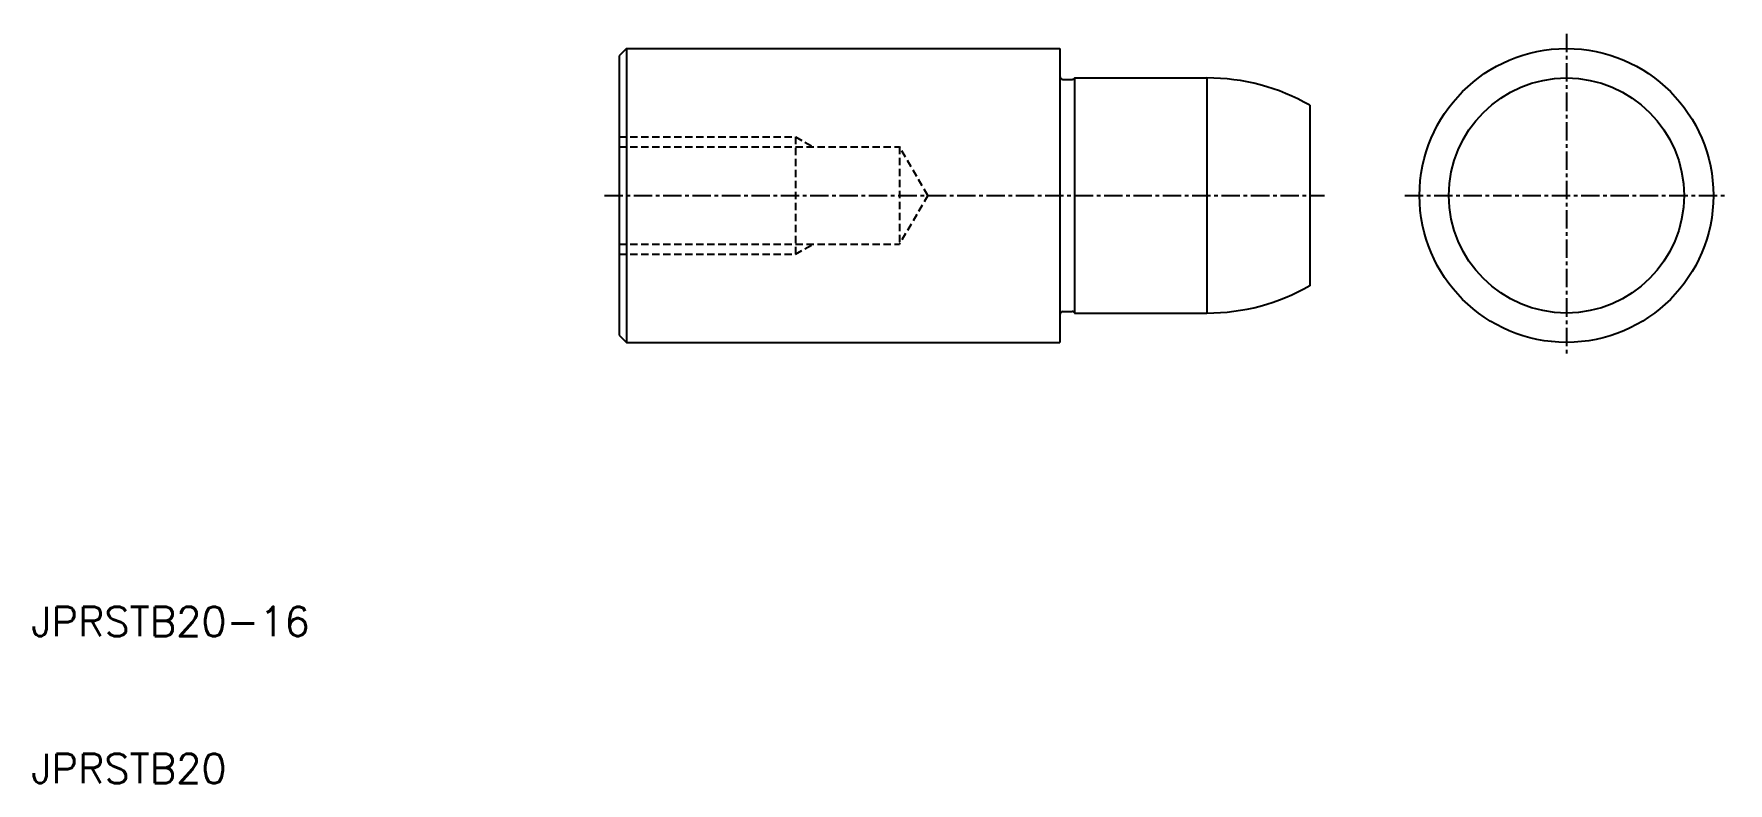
# Model space of a CAD drawing. Extents: x 10 to 125, y 10 to 61.
import ezdxf

# ---------------------------------------------------------------- set-up
doc = ezdxf.new("R2010")
doc.units = 0
doc.linetypes.add('CENTER', pattern=[2, 1.25, -0.25, 0.25, -0.25])
doc.linetypes.add('DASHED', pattern=[0.75, 0.5, -0.25])
doc.layers.get('0').update_dxf_attribs({"linetype": 'CONTINUOUS'})
doc.layers.add('CENTER', color=1, linetype='CENTER')
doc.styles.get("Standard").update_dxf_attribs({"font": 'txt.shx'})

msp = doc.modelspace()

# ---------------------------------------------------------------- linework, layer by layer
at = {"color": 7, "linetype": 'CONTINUOUS'}
for p, q in [((50.5, 60), (50, 59.5)), ((50.5, 60), (80, 60)), ((50.5, 60), (50.5, 40)), ((80, 60), (80, 40)), ((50, 59.5), (50, 40.5)), ((80.2, 57.9), (80.83, 57.9)), ((81, 58), (90, 58)), ((81, 58), (81, 42)), ((90, 58), (90, 42)), ((97, 56.14), (97, 43.86)), ((80.2, 42.1), (80.83, 42.1)), ((81, 42), (90, 42)), ((50, 40.5), (50.5, 40)), ((50.5, 40), (80, 40))]:
    msp.add_line(p, q, dxfattribs=at)
at = {"color": 3, "linetype": 'DASHED'}
for p, q in [((50, 54), (62, 54)), ((50, 53.32), (69.08, 53.32)), ((62, 54), (62, 46)), ((62, 54), (63.17, 53.32)), ((69.08, 53.32), (69.08, 46.68)), ((71, 50), (69.08, 53.32)), ((71, 50), (69.08, 46.68)), ((50, 46.68), (69.08, 46.68)), ((62, 46), (63.17, 46.68)), ((50, 46), (62, 46))]:
    msp.add_line(p, q, dxfattribs=at)
at = {"color": 7, "linetype": 'CONTINUOUS'}
for radius in [10, 8]:
    msp.add_circle((114.47, 50), radius, dxfattribs=at)
for centre, radius, start, end in [((80.2, 58.1), 0.2, 180, 270), ((80.83, 58.1), 0.2, 270, 330), ((90.02, 43.96), 14.04, 60.1567, 90.0638), ((90.02, 56.04), 14.04, 269.9362, 299.8433), ((80.2, 41.9), 0.2, 90, 180), ((80.83, 41.9), 0.2, 30, 90)]:
    msp.add_arc(centre, radius, start, end, dxfattribs=at)
at = {"layer": 'CENTER', "color": 1, "linetype": 'CENTER'}
for p, q in [((114.47, 61), (114.47, 39)), ((49, 50), (98, 50)), ((103.47, 50), (125.47, 50))]:
    msp.add_line(p, q, dxfattribs=at)

# ---------------------------------------------------------------- texts
at = {"color": 7, "linetype": 'CONTINUOUS'}
for s, p in [('JPRSTB20-16', (10, 20)), ('JPRSTB20', (10, 10))]:
    msp.add_text(s, height=2, dxfattribs=at).set_placement(p)

doc.saveas('drawing.dxf')
